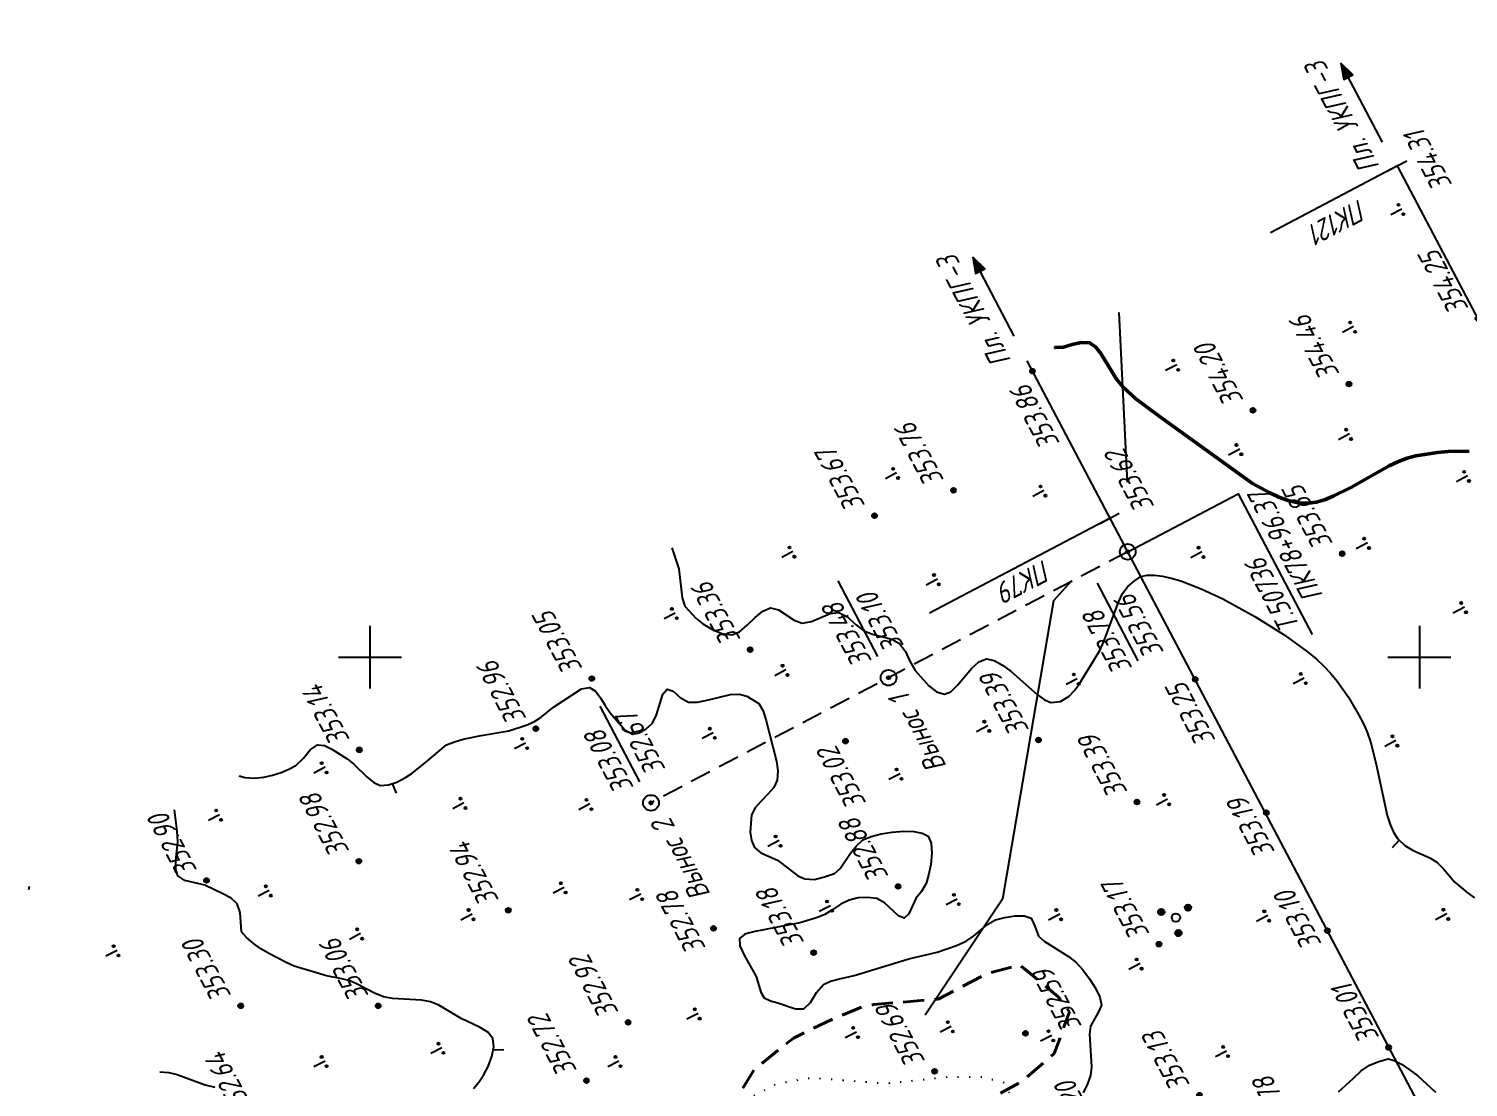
# Model space of a CAD drawing. Extents: x 1519167 to 1519613, y 2186570 to 2187012.
# Drawn here: x 1519167.5 to 1519304.7, y 2186859 to 2186959.9 of the extents above; entities that cross this region are included whole.
import ezdxf
from ezdxf.enums import TextEntityAlignment as Align

# ---------------------------------------------------------------- set-up
doc = ezdxf.new("R2010")
doc.units = 0
for name, pattern in [('IZ_HIDDEN', [3, 2, -1]), ('ИИDot', [1, 0, -1]), ('ИИHidden', [3, 2, -1])]:
    doc.linetypes.add(name, pattern=pattern)
for name, color, linetype, lineweight in [('ИИ_ГЕОПУНКТ_025', 7, 'Continuous', 25), ('ИИ_ГЕОСЕТКА_025', 3, 'Continuous', 25), ('ИИ_ГИДРОЛОГИЯ_025', 150, 'Continuous', 25), ('ИИ_КОНТУР_025', 7, 'ИИDot', 25), ('ИИ_ОТМЕТКА_025', 7, 'Continuous', 25), ('ИИ_ПИКЕТАЖ_025', 7, 'Continuous', 25), ('ИИ_РАЗМЕР_025', 7, 'Continuous', 25), ('ИИ_РЕЛЬЕФ_025', 34, 'Continuous', 25), ('ИИ_РЕЛЬЕФ_050', 34, 'Continuous', 50), ('ИИ_ТЕКСТ_025', 7, 'Continuous', 25), ('ИИ_ТРАССА_ТРУБ_025', 7, 'Continuous', 25), ('ИИ_УГОДЬЯ_025', 7, 'Continuous', 25)]:
    doc.layers.add(name, color=color, linetype=linetype, lineweight=lineweight)
doc.styles.add('VNIPISIMPLEXCUR', font='simplex.shx', dxfattribs={"width": 0.8, "oblique": 15})
doc.linetypes.add('ИИ063862', pattern='A,0,[3,3dservice.shx,S=1.5,R=0,X=0.75,Y=0],-4', length=4)
doc.dimstyles.new('ИИ-1000-м-dm$2', dxfattribs={"dimtxt": 2.5, "dimasz": 2.5, "dimexe": 1.25, "dimexo": 0, "dimgap": 1, "dimtad": 2, "dimtoh": 1, "dimzin": 1, "dimdsep": 46, "dimtxsty": 'VNIPISIMPLEXCUR', "dimcen": 2.5, "dimaunit": 1, "dimazin": 0, "dimtfac": 1, "dimtmove": 1, "dimatfit": 2, "dimfxl": 1, "dimarcsym": 0})

# ---------------------------------------------------------------- blocks, each defined once
blk = doc.blocks.new('ИИ05407')
at = {"linetype": 'Continuous', "lineweight": 25}
h = blk.add_hatch(color=0, dxfattribs=at)
edge = h.paths.add_edge_path()
edge.add_arc((-0.5, 0.1), 0.1, 0, 360)
h = blk.add_hatch(color=0, dxfattribs=at)
edge = h.paths.add_edge_path()
edge.add_arc((0.5, 0.1), 0.1, 0, 360)
at = {"color": 0, "linetype": 'Continuous', "lineweight": 25}
blk.add_lwpolyline([(0, 0), (0, 1.2)], dxfattribs=at)
for centre in [(-0.5, 0.1), (0.5, 0.1)]:
    blk.add_circle(centre, 0.1, dxfattribs=at)
blk = doc.blocks.new('ИИ053951')
at = {"linetype": 'Continuous', "lineweight": 25}
h = blk.add_hatch(color=0, dxfattribs=at)
edge = h.paths.add_edge_path()
edge.add_arc((-1.4, 0.53), 0.3, 0, 360)
h = blk.add_hatch(color=0, dxfattribs=at)
edge = h.paths.add_edge_path()
edge.add_arc((1.16, 0.95), 0.3, 0, 360)
h = blk.add_hatch(color=0, dxfattribs=at)
edge = h.paths.add_edge_path()
edge.add_arc((0.24, -1.48), 0.3, 0, 360)
at = {"color": 0, "linetype": 'Continuous', "lineweight": 25}
for centre, radius in [((-1.4, 0.53), 0.3), ((0, 0), 0.4), ((1.16, 0.95), 0.3), ((0.24, -1.48), 0.3)]:
    blk.add_circle(centre, radius, dxfattribs=at)
blk = doc.blocks.new('ИИ053296')
at = {"color": 0, "linetype": 'Continuous', "lineweight": 25}
blk.add_lwpolyline([(0, 0), (1, 0)], dxfattribs=at)
blk = doc.blocks.new('ИИ15008')
at = {"linetype": 'Continuous', "lineweight": 25}
blk.add_hatch(color=0, dxfattribs=at).paths.add_polyline_path([(0, 0), (1.5, -0.5), (1.5, 0.5)])
at = {"color": 0, "linetype": 'Continuous', "lineweight": 25}
blk.add_lwpolyline([(0, 0), (1.5, -0.5), (1.5, 0.5)], close=True, dxfattribs=at)
blk.add_lwpolyline([(8.5, 0), (0, 0)], dxfattribs=at)
blk = doc.blocks.new('ИИ05012')
at = {"color": 0, "linetype": 'Continuous', "lineweight": 25, "flags": 128}
for points in [[(0, 3), (0, -3)], [(-3, 0), (3, 0)]]:
    blk.add_lwpolyline(points, dxfattribs=at)
blk = doc.blocks.new('PICKET')
at = {"color": 0, "linetype": 'Continuous', "lineweight": 25}
for p, q in [((-0.23, 0), (0.23, 0)), ((0, 0.23), (0, -0.23))]:
    blk.add_line(p, q, dxfattribs=at)
blk.add_circle((0, 0), 0.23, dxfattribs=at)
at = {"color": 0, "linetype": 'Continuous', "style": 'VNIPISIMPLEXCUR', "oblique": 15, "width": 0.8}
blk.add_attdef('OTMETKA', (1.25, 0.3), '', height=2, dxfattribs=at)
at = {"color": 8, "linetype": 'Continuous', "style": 'VNIPISIMPLEXCUR', "oblique": 15, "width": 0.8, "flags": 1}
blk.add_attdef('NOMER', (1.25, -2.7), '', height=2, dxfattribs=at)
blk = doc.blocks.new('ИИ050052Р')
at = {"linetype": 'Continuous', "lineweight": 25}
h = blk.add_hatch(color=0, dxfattribs=at)
edge = h.paths.add_edge_path()
edge.add_arc((0, 0), 0.15, 0, 360)
at = {"color": 0, "linetype": 'Continuous', "lineweight": 25}
for radius in [0.75, 0.15]:
    blk.add_circle((0, 0), radius, dxfattribs=at)
at = {"color": 0, "linetype": 'Continuous', "style": 'VNIPISIMPLEXCUR', "oblique": 15, "width": 0.8}
for tag, p in [('CENTRE', (1.45, 0.7)), ('HEIGHT', (1.45, -2.7))]:
    blk.add_attdef(tag, p, '', height=2, dxfattribs=at)
for tag, p in [('NUMBER', (-2, -1)), ('STATIONING', (-2, -4.4)), ('ALPHA', (-2, -7.8))]:
    blk.add_attdef(tag, text='', height=2, dxfattribs=at).set_placement(p, align=Align.RIGHT)
at = {"color": 253, "linetype": 'Continuous', "style": 'VNIPISIMPLEXCUR', "oblique": 15, "width": 0.8, "flags": 1}
blk.add_attdef('NOTE', text='', height=1.6, dxfattribs=at).set_placement((-2, -10.8), align=Align.RIGHT)
blk = doc.blocks.new('ИИ15001')
at = {"color": 0, "linetype": 'Continuous', "lineweight": 25}
blk.add_lwpolyline([(0, 1), (0, -1)], dxfattribs=at)
at = {"color": 0, "linetype": 'Continuous', "lineweight": 25, "style": 'VNIPISIMPLEXCUR', "oblique": 15, "width": 0.8}
blk.add_attdef('STATIONING', text='', height=2, dxfattribs=at).set_placement((0, 2), align=Align.CENTER)
at = {"color": 7, "linetype": 'Continuous', "lineweight": 25, "style": 'VNIPISIMPLEXCUR', "oblique": 15, "width": 0.8}
blk.add_attdef('HEIGHT', text='', height=2, dxfattribs=at).set_placement((0, -2), align=Align.TOP_CENTER)
blk = doc.blocks.new('*D43')
at = {"layer": 'Defpoints', "color": 0, "transparency": 16777216}
for p in [(1519297.92, 2186946.83), (1519482.41, 2186840.19), (1519396.45, 2186775.82), (1519273.87, 2186671.02), (1519469.34, 2186621.43)]:
    blk.add_point(p, dxfattribs=at)
at = {"layer": 'ИИ_РАЗМЕР_025', "color": 0, "lineweight": -2, "transparency": 16777216}
for p, q in [((1519395.36, 2186782.26), (1519391.79, 2186789.04)), ((1519394.4, 2186776.48), (1519395.36, 2186782.26))]:
    blk.add_line(p, q, dxfattribs=at)
blk.add_arc((1519392.51, 2186767.27), 9.41, 51.249, 105.5802, dxfattribs=at)
at = {"layer": 'ИИ_РАЗМЕР_025', "color": 0, "transparency": 16777216}
for points in [[(1519390.11, 2186776.02), (1519389.86, 2186776.64), (1519388.13, 2186775.59)], [(1519398.64, 2186774.84), (1519398.17, 2186774.37), (1519399.82, 2186773.19)]]:
    blk.add_solid(points, dxfattribs=at)
at = {"layer": 'ИИ_РАЗМЕР_025', "color": 0, "transparency": 16777216, "insert": (1519391.96, 2186785.08), "char_height": 2, "attachment_point": 5, "rotation": 117.7798, "style": 'VNIPISIMPLEXCUR'}
blk.add_mtext("78°44'", dxfattribs=at)

msp = doc.modelspace()

# ---------------------------------------------------------------- linework, layer by layer
at = {"layer": 'ИИ_РЕЛЬЕФ_025', "elevation": 353.5}
msp.add_lwpolyline([(1519167.496, 2186877.871), (1519167.559, 2186878.161)], dxfattribs=at)

# ---------------------------------------------------------------- block references
at = {"layer": 'ИИ_ГЕОСЕТКА_025'}
msp.add_blockref('ИИ05012', (1519300, 2186900), dxfattribs=at)
at = {"layer": 'ИИ_РЕЛЬЕФ_025'}
for p, rotation in [((1519202.108, 2186887.943, 353), 293.8869655159118), ((1519298.06, 2186882.57, 353.5), 228.6357002159118), ((1519211.754, 2186862.579, 353), 1.004354895911862)]:
    msp.add_blockref('ИИ053296', p, dxfattribs=dict(at, rotation=rotation))
at = {"layer": 'ИИ_УГОДЬЯ_025', "rotation": 117.7797222222222}
for p in [(1519293.342, 2186921.282), (1519282.886, 2186919.825), (1519304.583, 2186917.275), (1519264.22, 2186915.877), (1519295.053, 2186910.893), (1519240.302, 2186910.063), (1519279.284, 2186910.037), (1519254.072, 2186907.433), (1519304.294, 2186904.767), (1519239.645, 2186898.786), (1519289.027, 2186898.005), (1519232.719, 2186892.791), (1519214.84, 2186891.811), (1519297.757, 2186892.056), (1519208.955, 2186886.115), (1519276.01, 2186886.464), (1519238.988, 2186882.513), (1519190.412, 2186877.764), (1519218.508, 2186878.053), (1519255.97, 2186876.944), (1519265.728, 2186875.502), (1519302.608, 2186875.532), (1519175.901, 2186872.054), (1519273.386, 2186870.797), (1519231.274, 2186866.041), (1519255.394, 2186864.811), (1519206.861, 2186862.771), (1519281.624, 2186862.456), (1519195.728, 2186861.502), (1519223.728, 2186861.502)]:
    msp.add_blockref('ИИ05407', p, dxfattribs=at)

# ---------------------------------------------------------------- wipeouts: each hides what was drawn before it
at = {"lineweight": 0}
for points, layer in [([(1519289.263, 2186902.121), (1519285.013, 2186910.19), (1519282.995, 2186909.128), (1519287.246, 2186901.059)], 'ИИ_ГЕОПУНКТ_025'), ([(1519248.038, 2186899.662), (1519244.083, 2186907.168), (1519242.066, 2186906.106), (1519246.021, 2186898.599)], 'ИИ_ГЕОПУНКТ_025'), ([(1519272.839, 2186898.983), (1519268.885, 2186906.49), (1519266.867, 2186905.428), (1519270.822, 2186897.921)], 'ИИ_ГЕОПУНКТ_025'), ([(1519255.616, 2186888.724), (1519251.046, 2186897.4), (1519249.029, 2186896.337), (1519253.599, 2186887.661)], 'ИИ_ГЕОПУНКТ_025'), ([(1519225.335, 2186887.608), (1519221.38, 2186895.115), (1519219.363, 2186894.052), (1519223.317, 2186886.545)], 'ИИ_ГЕОПУНКТ_025'), ([(1519233.296, 2186876.187), (1519228.489, 2186885.312), (1519226.472, 2186884.249), (1519231.279, 2186875.124)], 'ИИ_ГЕОПУНКТ_025'), ([(1519304.634, 2186931.67), (1519300.679, 2186939.177), (1519298.662, 2186938.115), (1519302.617, 2186930.608)], 'ИИ_ОТМЕТКА_025'), ([(1519292.068, 2186926.656), (1519288.149, 2186934.096), (1519286.132, 2186933.033), (1519290.051, 2186925.594)], 'ИИ_ОТМЕТКА_025'), ([(1519283.433, 2186924.523), (1519279.491, 2186932.007), (1519277.473, 2186930.944), (1519281.416, 2186923.46)], 'ИИ_ОТМЕТКА_025'), ([(1519254.894, 2186916.898), (1519250.974, 2186924.337), (1519248.957, 2186923.275), (1519252.876, 2186915.835)], 'ИИ_ОТМЕТКА_025'), ([(1519247.374, 2186914.478), (1519243.348, 2186922.12), (1519241.331, 2186921.057), (1519245.356, 2186913.415)], 'ИИ_ОТМЕТКА_025'), ([(1519272.129, 2186910.225), (1519271.88, 2186910.697), (1519271.679, 2186910.591), (1519271.927, 2186910.119)], 'ИИ_ОТМЕТКА_025'), ([(1519235.524, 2186901.708), (1519231.604, 2186909.147), (1519229.587, 2186908.085), (1519233.506, 2186900.645)], 'ИИ_ОТМЕТКА_025'), ([(1519220.445, 2186898.955), (1519216.49, 2186906.463), (1519214.473, 2186905.4), (1519218.427, 2186897.893)], 'ИИ_ОТМЕТКА_025'), ([(1519262.743, 2186892.679), (1519258.824, 2186900.118), (1519256.807, 2186899.056), (1519260.726, 2186891.616)], 'ИИ_ОТМЕТКА_025'), ([(1519198.284, 2186892.168), (1519194.531, 2186899.292), (1519192.514, 2186898.229), (1519196.266, 2186891.105)], 'ИИ_ОТМЕТКА_025'), ([(1519280.771, 2186892.128), (1519276.816, 2186899.635), (1519274.799, 2186898.572), (1519278.754, 2186891.065)], 'ИИ_ОТМЕТКА_025'), ([(1519310.355, 2186891.504), (1519306.4, 2186899.011), (1519304.383, 2186897.948), (1519308.337, 2186890.441)], 'ИИ_ОТМЕТКА_025'), ([(1519272.384, 2186887.188), (1519268.464, 2186894.627), (1519266.447, 2186893.565), (1519270.366, 2186886.125)], 'ИИ_ОТМЕТКА_025'), ([(1519247.488, 2186886.118), (1519243.546, 2186893.602), (1519241.528, 2186892.539), (1519245.471, 2186885.055)], 'ИИ_ОТМЕТКА_025'), ([(1519197.994, 2186880.899), (1519194.04, 2186888.406), (1519192.023, 2186887.343), (1519195.977, 2186879.836)], 'ИИ_ОТМЕТКА_025'), ([(1519183.723, 2186879.718), (1519179.781, 2186887.202), (1519177.764, 2186886.14), (1519181.706, 2186878.655)], 'ИИ_ОТМЕТКА_025'), ([(1519212.483, 2186876.878), (1519208.589, 2186884.271), (1519206.571, 2186883.208), (1519210.466, 2186875.815)], 'ИИ_ОТМЕТКА_025'), ([(1519274.483, 2186873.648), (1519270.6, 2186881.02), (1519268.582, 2186879.958), (1519272.466, 2186872.585)], 'ИИ_ОТМЕТКА_025'), ([(1519241.475, 2186872.604), (1519237.662, 2186879.841), (1519235.645, 2186878.779), (1519239.457, 2186871.541)], 'ИИ_ОТМЕТКА_025'), ([(1519290.876, 2186872.701), (1519287.076, 2186879.916), (1519285.058, 2186878.853), (1519288.859, 2186871.638)], 'ИИ_ОТМЕТКА_025'), ([(1519186.983, 2186867.768), (1519183.041, 2186875.252), (1519181.024, 2186874.189), (1519184.966, 2186866.705)], 'ИИ_ОТМЕТКА_025'), ([(1519200.081, 2186867.766), (1519196.162, 2186875.205), (1519194.145, 2186874.143), (1519198.064, 2186866.703)], 'ИИ_ОТМЕТКА_025'), ([(1519223.894, 2186866.188), (1519219.951, 2186873.672), (1519217.934, 2186872.609), (1519221.876, 2186865.125)], 'ИИ_ОТМЕТКА_025'), ([(1519253.104, 2186861.518), (1519249.184, 2186868.957), (1519247.167, 2186867.895), (1519251.086, 2186860.455)], 'ИИ_ОТМЕТКА_025'), ([(1519296.436, 2186862.388), (1519292.73, 2186869.423), (1519290.713, 2186868.361), (1519294.419, 2186861.325)], 'ИИ_ОТМЕТКА_025'), ([(1519278.334, 2186859.258), (1519274.485, 2186866.563), (1519272.468, 2186865.5), (1519276.316, 2186858.195)], 'ИИ_ОТМЕТКА_025'), ([(1519188.71, 2186856.323), (1519184.815, 2186863.716), (1519182.798, 2186862.653), (1519186.693, 2186855.26)], 'ИИ_ОТМЕТКА_025'), ([(1519270.094, 2186854.288), (1519266.151, 2186861.772), (1519264.134, 2186860.709), (1519268.076, 2186853.225)], 'ИИ_ОТМЕТКА_025'), ([(1519288.985, 2186854.623), (1519285.03, 2186862.13), (1519283.013, 2186861.068), (1519286.968, 2186853.561)], 'ИИ_ОТМЕТКА_025'), ([(1519204.534, 2186852.458), (1519200.614, 2186859.897), (1519198.597, 2186858.835), (1519202.516, 2186851.395)], 'ИИ_ОТМЕТКА_025'), ([(1519303.57, 2186944.567), (1519299.864, 2186951.603), (1519297.847, 2186950.54), (1519301.553, 2186943.505)], 'ИИ_ПИКЕТАЖ_025'), ([(1519294.579, 2186944.013), (1519288.532, 2186940.828), (1519289.595, 2186938.811), (1519295.642, 2186941.996)], 'ИИ_ПИКЕТАЖ_025'), ([(1519275.295, 2186913.72), (1519271.353, 2186921.204), (1519269.335, 2186920.142), (1519273.278, 2186912.657)], 'ИИ_ПИКЕТАЖ_025'), ([(1519264.426, 2186909.604), (1519259.054, 2186906.773), (1519260.116, 2186904.756), (1519265.489, 2186907.587)], 'ИИ_ПИКЕТАЖ_025'), ([(1519296.297, 2186946.966), (1519289.49, 2186959.888), (1519287.472, 2186958.826), (1519294.28, 2186945.903)], 'ИИ_ТЕКСТ_025'), ([(1519261.205, 2186928.479), (1519254.397, 2186941.402), (1519252.38, 2186940.34), (1519259.188, 2186927.417)], 'ИИ_ТЕКСТ_025')]:
    msp.add_wipeout(points, dxfattribs=at).dxf.layer = layer

# ---------------------------------------------------------------- next in the draw order: linework, layer by layer
at = {"layer": 'ИИ_КОНТУР_025', "flags": 128}
msp.add_lwpolyline([(1519285.316, 2186758.426), (1519282.366, 2186758.837), (1519278.843, 2186757.698), (1519276.149, 2186755.421), (1519273.248, 2186753.04), (1519270.762, 2186752.005), (1519267.239, 2186751.383), (1519264.027, 2186751.487), (1519262.265, 2186752.833), (1519253.61, 2186757.591), (1519249.56, 2186761.914), (1519248.938, 2186762.796), (1519248.315, 2186764.403), (1519248.315, 2186765.491), (1519248.782, 2186766.425), (1519250.235, 2186768.135), (1519254.697, 2186770.831), (1519257.499, 2186771.868), (1519260.457, 2186772.698), (1519266.899, 2186774.642), (1519268.663, 2186775.783), (1519269.493, 2186777.131), (1519269.597, 2186778.479), (1519269.545, 2186780.708), (1519268.85, 2186783.119), (1519267.242, 2186786.23), (1519264.951, 2186787.476), (1519264.233, 2186787.439), (1519263.478, 2186787.007), (1519262.435, 2186785.678), (1519260.308, 2186781.606), (1519257.755, 2186778.768), (1519255.85, 2186777.439), (1519253.153, 2186776.576), (1519250.457, 2186776.576), (1519247.365, 2186777.151), (1519245.352, 2186777.977), (1519243.949, 2186779.486), (1519243.554, 2186780.6), (1519243.482, 2186782.037), (1519245.869, 2186789.525), (1519247.386, 2186792.051), (1519250.636, 2186795.154), (1519254.465, 2186796.886), (1519257.138, 2186798.258), (1519260.532, 2186800.279), (1519263.35, 2186803.021), (1519265.155, 2186806.558), (1519269.327, 2186820.382), (1519270.053, 2186823.829), (1519270.325, 2186827.185), (1519269.236, 2186829.816), (1519266.694, 2186830.904), (1519261.065, 2186830.904), (1519255.891, 2186829.453), (1519250.444, 2186828.455), (1519246.722, 2186829.543), (1519245.178, 2186830.995), (1519244.361, 2186834.26), (1519244.271, 2186837.979), (1519244.634, 2186840.882), (1519245.905, 2186843.785), (1519253.892, 2186850.456), (1519258.068, 2186852.996), (1519260.065, 2186855.354), (1519261.336, 2186857.712), (1519260.428, 2186859.436), (1519258.25, 2186859.98), (1519255.163, 2186859.98), (1519249.171, 2186859.345), (1519242.09, 2186859.889), (1519238.822, 2186859.345), (1519236.008, 2186857.894), (1519234.283, 2186853.449), (1519234.283, 2186851.453), (1519234.192, 2186847.734), (1519235.723, 2186819.73), (1519241.168, 2186799.189), (1519241.168, 2186795.379), (1519240.532, 2186792.477), (1519239.171, 2186790.662), (1519236.719, 2186789.302), (1519233.088, 2186788.485), (1519230.092, 2186788.304), (1519224.396, 2186786.213)], dxfattribs=at)
at = {"layer": 'ИИ_РЕЛЬЕФ_025', "elevation": 353}
for points in [[(1519209.882, 2186858.883), (1519210.38, 2186859.498), (1519210.837, 2186860.147), (1519211.256, 2186860.992), (1519211.621, 2186861.942), (1519211.816, 2186862.874), (1519211.726, 2186863.666), (1519211.244, 2186864.254), (1519210.457, 2186864.72), (1519208.701, 2186865.576), (1519206.562, 2186866.827), (1519205.769, 2186867.144), (1519204.931, 2186867.314), (1519202.141, 2186867.479), (1519201.286, 2186867.637), (1519200.429, 2186867.967), (1519198.854, 2186868.815), (1519198.109, 2186869.144), (1519197.34, 2186869.352), (1519195.868, 2186869.621), (1519192.787, 2186870.562), (1519192.023, 2186870.897), (1519190.438, 2186871.728), (1519189.62, 2186872.215), (1519188.863, 2186872.736), (1519188.225, 2186873.28), (1519187.763, 2186873.835), (1519187.623, 2186875.67), (1519187.349, 2186876.479), (1519186.774, 2186877.02), (1519185.98, 2186877.454), (1519184.261, 2186878.257), (1519182.367, 2186878.709), (1519181.695, 2186879.155), (1519181.493, 2186879.798), (1519181.52, 2186880.624), (1519181.712, 2186882.386), (1519181.642, 2186883.404), (1519181.377, 2186885.44)], [(1519292.28, 2186858.585), (1519293.679, 2186859.834), (1519294.445, 2186860.576), (1519295.262, 2186861.115), (1519296.125, 2186861.472), (1519297.01, 2186861.727), (1519297.605, 2186861.555), (1519298.287, 2186861.208), (1519299.038, 2186860.711), (1519299.843, 2186860.085), (1519301.545, 2186858.542)], [(1519179.986, 2186860.482), (1519180.837, 2186860.414), (1519181.639, 2186860.218), (1519184.306, 2186859.252), (1519185.228, 2186859.002)]]:
    msp.add_lwpolyline(points, dxfattribs=at)
at = {"layer": 'ИИ_ТРАССА_ТРУБ_025', "color": 4}
msp.add_lwpolyline([(1519469.341, 2186621.426), (1519297.92, 2186946.834)], dxfattribs=at)
at = {"layer": 'ИИ_УГОДЬЯ_025', "linetype": 'ИИ063862', "flags": 128}
msp.add_lwpolyline([(1519271.374, 2186932.849), (1519272.17, 2186916.667)], dxfattribs=at)

# ---------------------------------------------------------------- next in the draw order: block references
at = {"layer": 'ИИ_ГЕОСЕТКА_025'}
msp.add_blockref('ИИ05012', (1519200, 2186900), dxfattribs=at)
at = {"layer": 'ИИ_ОТМЕТКА_025', "rotation": 117.7797222222222}
for p, values in [((1519305.591, 2186932.272, 354.25), {'OTMETKA': '354.25'}), ((1519293.295, 2186926.025, 354.46), {'OTMETKA': '354.46'}), ((1519284.14, 2186923.525, 354.2), {'OTMETKA': '354.20'}), ((1519255.6, 2186915.9, 353.76), {'OTMETKA': '353.76'}), ((1519248.08, 2186913.48, 353.67), {'OTMETKA': '353.67'}), ((1519236.23, 2186900.71, 353.36), {'OTMETKA': '353.36'}), ((1519198.99, 2186891.17, 353.14), {'OTMETKA': '353.14'}), ((1519263.711, 2186892.102, 353.39), {'OTMETKA': '353.39'}), ((1519273.09, 2186886.19, 353.39), {'OTMETKA': '353.39'}), ((1519198.947, 2186880.549, 352.98), {'OTMETKA': '352.98'}), ((1519184.43, 2186878.72, 352.9), {'OTMETKA': '352.90'}), ((1519213.19, 2186875.88, 352.94), {'OTMETKA': '352.94'}), ((1519242.28, 2186871.84, 353.18), {'OTMETKA': '353.18'}), ((1519275.19, 2186872.65, 353.17), {'OTMETKA': '353.17'}), ((1519187.69, 2186866.77, 353.3), {'OTMETKA': '353.30'}), ((1519200.788, 2186866.768, 353.06), {'OTMETKA': '353.06'}), ((1519253.81, 2186860.52, 352.69), {'OTMETKA': '352.69'}), ((1519297.075, 2186862.793, 353.01), {'OTMETKA': '353.01'}), ((1519279.04, 2186858.26, 353.13), {'OTMETKA': '353.13'}), ((1519189.88, 2186855.852, 352.64), {'OTMETKA': '352.64'}), ((1519289.691, 2186853.626, 352.78), {'OTMETKA': '352.78'}), ((1519270.8, 2186853.29, 353.2), {'OTMETKA': '353.20'})]:
    msp.add_blockref('PICKET', p, dxfattribs=at).add_auto_attribs(values)
at = {"layer": 'ИИ_ОТМЕТКА_025'}
ref = msp.add_blockref('PICKET', (1519272.203, 2186910.119), dxfattribs=dict(at, xscale=0.09999999999999999, yscale=0.09999999999999999, zscale=0.09999999999999999, rotation=117.7797222222222))
ref.add_attrib('OTMETKA', '0.00', (1519272.119, 2186910.215, 353.56), dxfattribs={"layer": '0', "color": 0, "linetype": 'Continuous', "height": 0.2, "rotation": 117.77972, "style": 'VNIPISIMPLEXCUR', "oblique": 15, "width": 0.8})
ref = msp.add_blockref('PICKET', (1519278.646, 2186897.883, 353.25), dxfattribs=dict(at, rotation=117.7797222222222))
ref.add_attrib('OTMETKA', '353.25', (1519280.629, 2186892.096, 353.25), dxfattribs={"layer": '0', "color": 0, "linetype": 'Continuous', "height": 2, "rotation": 117.77972, "style": 'VNIPISIMPLEXCUR', "oblique": 15, "width": 0.8})
ref = msp.add_blockref('PICKET', (1519291.233, 2186873.929, 353.1), dxfattribs=dict(at, rotation=117.7797222222222))
ref.add_attrib('OTMETKA', '353.10', (1519290.735, 2186872.669, 353.1), dxfattribs={"layer": '0', "color": 0, "linetype": 'Continuous', "height": 2, "rotation": 117.77972, "style": 'VNIPISIMPLEXCUR', "oblique": 15, "width": 0.8})
at = {"layer": 'ИИ_УГОДЬЯ_025', "rotation": 117.7797222222222}
for p in [(1519298.331, 2186942.709), (1519293.728, 2186931.502), (1519276.877, 2186927.872), (1519250.181, 2186917.561), (1519229.1, 2186904.2), (1519267.389, 2186897.943), (1519258.871, 2186893.456), (1519195.728, 2186889.502), (1519250.513, 2186888.891), (1519220.959, 2186886.007), (1519185.673, 2186884.984), (1519209.728, 2186875.502), (1519285.546, 2186875.373), (1519199.109, 2186873.662), (1519246.362, 2186864.274)]:
    msp.add_blockref('ИИ05407', p, dxfattribs=at)
at = {"layer": 'ИИ_УГОДЬЯ_025'}
msp.add_blockref('ИИ053951', (1519276.801, 2186875.18), dxfattribs=at)

# ---------------------------------------------------------------- next in the draw order: wipeouts: each hides what was drawn before it
at = {"lineweight": 0}
for points, layer in [([(1519292.342, 2186903.387), (1519285.286, 2186916.781), (1519283.269, 2186915.719), (1519290.325, 2186902.324)], 'ИИ_ГЕОПУНКТ_025'), ([(1519251.087, 2186901.095), (1519247.286, 2186908.31), (1519245.269, 2186907.247), (1519249.07, 2186900.032)], 'ИИ_ГЕОПУНКТ_025'), ([(1519275.847, 2186900.499), (1519271.928, 2186907.938), (1519269.911, 2186906.876), (1519273.83, 2186899.436)], 'ИИ_ГЕОПУНКТ_025'), ([(1519228.363, 2186889.363), (1519224.337, 2186897.005), (1519222.32, 2186895.943), (1519226.346, 2186888.301)], 'ИИ_ГЕОПУНКТ_025'), ([(1519215.107, 2186894.184), (1519211.188, 2186901.623), (1519209.171, 2186900.56), (1519213.09, 2186893.121)], 'ИИ_ОТМЕТКА_025'), ([(1519286.422, 2186881.477), (1519282.645, 2186888.647), (1519280.628, 2186887.584), (1519284.405, 2186880.414)], 'ИИ_ОТМЕТКА_025'), ([(1519249.281, 2186877.912), (1519245.326, 2186885.419), (1519243.309, 2186884.356), (1519247.263, 2186876.849)], 'ИИ_ОТМЕТКА_025'), ([(1519232.203, 2186872.304), (1519228.249, 2186879.811), (1519226.232, 2186878.749), (1519230.186, 2186871.242)], 'ИИ_ОТМЕТКА_025'), ([(1519268.032, 2186864.853), (1519264.113, 2186872.293), (1519262.096, 2186871.23), (1519266.015, 2186863.791)], 'ИИ_ОТМЕТКА_025'), ([(1519219.924, 2186860.638), (1519215.981, 2186868.122), (1519213.964, 2186867.06), (1519217.906, 2186859.575)], 'ИИ_ОТМЕТКА_025'), ([(1519296.297, 2186946.966), (1519289.49, 2186959.888), (1519287.472, 2186958.826), (1519294.28, 2186945.903)], 'ИИ_ТЕКСТ_025'), ([(1519261.205, 2186928.479), (1519254.397, 2186941.402), (1519252.38, 2186940.34), (1519259.188, 2186927.417)], 'ИИ_ТЕКСТ_025')]:
    msp.add_wipeout(points, dxfattribs=at).dxf.layer = layer

# ---------------------------------------------------------------- next in the draw order: linework, layer by layer
at = {"layer": 'ИИ_ГЕОПУНКТ_025'}
for points in [[(1519248.411, 2186900.055), (1519244.604, 2186907.281)], [(1519273.212, 2186899.654), (1519269.315, 2186907.052)], [(1519225.731, 2186888.103), (1519221.929, 2186895.32)]]:
    msp.add_lwpolyline(points, dxfattribs=at)
at = {"layer": 'ИИ_ГИДРОЛОГИЯ_025', "linetype": 'IZ_HIDDEN', "lineweight": 40, "flags": 128}
msp.add_lwpolyline([(1519457.012, 2186867.71), (1519451.777, 2186871.093), (1519446.018, 2186877.655), (1519439.043, 2186880.697), (1519434.972, 2186879.321), (1519432.419, 2186877.976), (1519428.436, 2186876.069), (1519424.129, 2186871.498), (1519422.739, 2186869.038), (1519421.373, 2186865.44), (1519418.759, 2186859.841), (1519413.631, 2186854.645), (1519409.619, 2186851.943), (1519407.145, 2186850.448), (1519405.258, 2186846.383), (1519403.601, 2186838.602), (1519401.123, 2186830.196), (1519393.797, 2186824.801), (1519384.129, 2186822.395), (1519374.553, 2186820.436), (1519369.652, 2186818.814), (1519367.682, 2186822.19), (1519368.811, 2186826.239), (1519363.039, 2186826.269), (1519358.628, 2186826.631), (1519353.108, 2186829.097), (1519350.513, 2186833.295), (1519353.435, 2186838.673), (1519357.537, 2186842.177), (1519356.729, 2186844.438), (1519354.491, 2186846.138), (1519348.98, 2186848.224), (1519339.139, 2186848.23), (1519327.032, 2186839.165), (1519321.847, 2186836.626), (1519317.317, 2186835.391), (1519313.411, 2186836.979), (1519310.223, 2186840.482), (1519307.12, 2186847.099), (1519303.243, 2186854.46), (1519298.878, 2186856.191), (1519293.835, 2186854.11), (1519288.083, 2186846.09), (1519285.027, 2186840.832), (1519280.901, 2186838.467), (1519277.906, 2186836.505), (1519274.285, 2186835.365), (1519270.498, 2186834.906), (1519265.454, 2186836.47), (1519258.337, 2186838.253), (1519256.108, 2186838.944), (1519253.794, 2186843.658), (1519253.555, 2186848.618), (1519254.998, 2186853.277), (1519257.468, 2186856.952), (1519262.174, 2186859.6), (1519265.204, 2186862.213), (1519266.661, 2186866.202), (1519265.557, 2186867.655), (1519261.938, 2186870.665), (1519258.67, 2186869.791), (1519254.16, 2186867.415), (1519248, 2186866.882), (1519246.932, 2186866.658), (1519244.006, 2186865.456), (1519240.355, 2186863.702), (1519236.662, 2186860.74), (1519234.456, 2186857.205), (1519226.526, 2186851.671), (1519226.228, 2186846.767), (1519231.933, 2186834.007), (1519229.609, 2186829.731)], dxfattribs=at)
at = {"layer": 'ИИ_ПИКЕТАЖ_025', "color": 4}
for points in [[(1519297.92, 2186946.834), (1519285.811, 2186940.455)], [(1519270.52, 2186913.248), (1519253.307, 2186904.181)]]:
    msp.add_lwpolyline(points, dxfattribs=at)
at = {"layer": 'ИИ_РЕЛЬЕФ_025', "elevation": 353}
msp.add_lwpolyline([(1519187.556, 2186888.695), (1519188.118, 2186888.546), (1519188.981, 2186888.463), (1519189.882, 2186888.554), (1519190.733, 2186888.737), (1519191.53, 2186888.996), (1519192.264, 2186889.311), (1519192.93, 2186889.665), (1519193.679, 2186890.375), (1519194.304, 2186891.182), (1519194.998, 2186891.638), (1519195.659, 2186891.569), (1519196.374, 2186891.243), (1519197.829, 2186890.309), (1519198.466, 2186889.808), (1519199.732, 2186888.553), (1519200.359, 2186888.041), (1519200.979, 2186887.766), (1519201.771, 2186887.825), (1519202.555, 2186888.099), (1519203.377, 2186888.537), (1519203.988, 2186888.921), (1519205.292, 2186889.946), (1519207.305, 2186891.634), (1519208.063, 2186891.941), (1519208.874, 2186892.179), (1519210.599, 2186892.523), (1519213.224, 2186892.993), (1519214.893, 2186893.526), (1519215.67, 2186893.861), (1519216.311, 2186894.281), (1519217.493, 2186895.241), (1519220.156, 2186896.965), (1519220.923, 2186897.092), (1519221.489, 2186896.763), (1519221.976, 2186896.136), (1519222.431, 2186895.391), (1519222.901, 2186894.705), (1519224.302, 2186893.085), (1519225.014, 2186892.664), (1519225.667, 2186892.772), (1519226.327, 2186893.167), (1519226.911, 2186893.709), (1519227.317, 2186894.491), (1519227.919, 2186896.46), (1519228.329, 2186896.954), (1519228.904, 2186896.748), (1519229.566, 2186896.15), (1519230.355, 2186895.716), (1519231.218, 2186895.72), (1519232.251, 2186895.931), (1519234.364, 2186896.443), (1519235.214, 2186896.48), (1519235.916, 2186896.277), (1519237.06, 2186895.585), (1519237.471, 2186894.87), (1519237.768, 2186893.935), (1519238.729, 2186890.079), (1519238.882, 2186889.162), (1519238.819, 2186888.285), (1519238.477, 2186887.588), (1519237.913, 2186886.927), (1519237.273, 2186886.281), (1519236.705, 2186885.632), (1519236.355, 2186884.959), (1519236.226, 2186883.312), (1519236.373, 2186882.518), (1519236.66, 2186881.869), (1519237.256, 2186881.351), (1519238.853, 2186880.643), (1519240.761, 2186879.146), (1519241.432, 2186878.868), (1519242.363, 2186878.822), (1519243.318, 2186879.068), (1519244.259, 2186879.369), (1519244.817, 2186879.873), (1519245.807, 2186881.315), (1519246.366, 2186882.003), (1519246.977, 2186882.597), (1519247.756, 2186882.902), (1519248.718, 2186883.152), (1519249.775, 2186883.329), (1519250.837, 2186883.412), (1519251.818, 2186883.385), (1519252.627, 2186883.228), (1519253.178, 2186882.923), (1519253.491, 2186882.263), (1519253.549, 2186881.312), (1519253.434, 2186880.244), (1519253.225, 2186879.228), (1519253.004, 2186878.436), (1519252.557, 2186877.652), (1519252.027, 2186877.006), (1519251.36, 2186875.533), (1519250.922, 2186875.138), (1519250.375, 2186875.333), (1519249.021, 2186876.571), (1519248.315, 2186876.993), (1519247.437, 2186877.109), (1519246.533, 2186877.056), (1519245.665, 2186876.855), (1519244.867, 2186876.469), (1519244.108, 2186875.945), (1519243.334, 2186875.48), (1519242.549, 2186875.171), (1519240.95, 2186874.663), (1519236.554, 2186873.831), (1519235.71, 2186873.604), (1519235.217, 2186873.199), (1519235.24, 2186872.476), (1519235.677, 2186871.543), (1519236.8, 2186869.549), (1519237.238, 2186868.077), (1519237.563, 2186867.522), (1519238.177, 2186867.237), (1519238.859, 2186867.067), (1519240.564, 2186866.492), (1519241.337, 2186866.494), (1519241.986, 2186867.091), (1519242.541, 2186868.027), (1519243.209, 2186868.801), (1519243.872, 2186869.12), (1519244.616, 2186869.323), (1519246.155, 2186869.657), (1519251.347, 2186871.236), (1519254.045, 2186871.877), (1519255.898, 2186872.511), (1519256.807, 2186872.918), (1519257.507, 2186873.406), (1519258.871, 2186874.559), (1519259.612, 2186874.96), (1519260.486, 2186875.2), (1519261.453, 2186875.341), (1519262.35, 2186875.335), (1519263.015, 2186875.133), (1519263.37, 2186874.361), (1519263.698, 2186873.399), (1519264.237, 2186872.917), (1519266.563, 2186871.478), (1519267.276, 2186870.928), (1519267.922, 2186870.184), (1519268.567, 2186869.329), (1519269.132, 2186868.437), (1519269.537, 2186867.58), (1519269.704, 2186866.828), (1519269.4, 2186866.147), (1519268.65, 2186864.83), (1519268.573, 2186864.062), (1519268.751, 2186860.952), (1519268.653, 2186860.136), (1519268.374, 2186859.338), (1519267.949, 2186858.471)], dxfattribs=at)
at = {"layer": 'ИИ_ТРАССА_ТРУБ_025', "color": 4, "linetype": 'ИИHidden', "flags": 128}
msp.add_lwpolyline([(1519272.21, 2186910.04), (1519249.42, 2186898.04), (1519226.78, 2186886.11)], dxfattribs=at)
at = {"layer": 'ИИ_УГОДЬЯ_025', "linetype": 'ИИ063862', "flags": 128}
msp.add_lwpolyline([(1519266.849, 2186907.27), (1519265.136, 2186905.355), (1519260.275, 2186876.927), (1519252.907, 2186865.885)], dxfattribs=at)

# ---------------------------------------------------------------- next in the draw order: block references
at = {"layer": 'ИИ_ГЕОПУНКТ_025'}
ref = msp.add_blockref('ИИ050052Р', (1519249.42, 2186898.04, 353.1), dxfattribs=dict(at, rotation=117.7797222222222))
ref.add_attrib('NUMBER', 'Вынос 1', dxfattribs={"layer": '0', "color": 0, "linetype": 'Continuous', "height": 2, "rotation": 117.77972, "style": 'VNIPISIMPLEXCUR', "oblique": 15, "width": 0.8}).set_placement((1519251.237, 2186896.737, 176.55), align=Align.RIGHT)
ref.add_attrib('CENTRE', '353.48', (1519247.896, 2186899.63, 176.55), dxfattribs={"layer": '0', "color": 0, "linetype": 'Continuous', "height": 2, "rotation": 117.77972, "style": 'VNIPISIMPLEXCUR', "oblique": 15, "width": 0.8})
ref.add_attrib('HEIGHT', '353.10', (1519250.945, 2186901.063, 176.55), dxfattribs={"layer": '0', "color": 0, "linetype": 'Continuous', "height": 2, "rotation": 117.77972, "style": 'VNIPISIMPLEXCUR', "oblique": 15, "width": 0.8})
ref = msp.add_blockref('ИИ050052Р', (1519226.78, 2186886.11, 352.67), dxfattribs=dict(at, rotation=117.7797222222222))
ref.add_attrib('NUMBER', 'Вынос 2', dxfattribs={"layer": '0', "color": 0, "linetype": 'Continuous', "height": 2, "rotation": 117.77972, "style": 'VNIPISIMPLEXCUR', "oblique": 15, "width": 0.8}).set_placement((1519228.597, 2186884.807, 176.335), align=Align.RIGHT)
ref.add_attrib('CENTRE', '353.08', (1519225.193, 2186887.576, 176.335), dxfattribs={"layer": '0', "color": 0, "linetype": 'Continuous', "height": 2, "rotation": 117.77972, "style": 'VNIPISIMPLEXCUR', "oblique": 15, "width": 0.8})
ref.add_attrib('HEIGHT', '352.67', (1519228.222, 2186889.332, 176.335), dxfattribs={"layer": '0', "color": 0, "linetype": 'Continuous', "height": 2, "rotation": 117.77972, "style": 'VNIPISIMPLEXCUR', "oblique": 15, "width": 0.8})
at = {"layer": 'ИИ_ОТМЕТКА_025', "rotation": 117.7797222222222}
for p, values in [((1519221.151, 2186897.958, 353.05), {'OTMETKA': '353.05'}), ((1519215.814, 2186893.186, 352.96), {'OTMETKA': '352.96'}), ((1519250.327, 2186878.148, 352.88), {'OTMETKA': '352.88'}), ((1519224.6, 2186865.19, 352.92), {'OTMETKA': '352.92'}), ((1519220.63, 2186859.64, 352.72), {'OTMETKA': '352.72'})]:
    msp.add_blockref('PICKET', p, dxfattribs=at).add_auto_attribs(values)
at = {"layer": 'ИИ_ОТМЕТКА_025'}
ref = msp.add_blockref('PICKET', (1519245.32, 2186891.99, 353.02), dxfattribs=dict(at, rotation=117.7797222222222))
ref.add_attrib('OTMETKA', '353.02', (1519247.347, 2186886.086, 353.02), dxfattribs={"layer": '0', "color": 0, "linetype": 'Continuous', "height": 2, "rotation": 117.77972, "style": 'VNIPISIMPLEXCUR', "oblique": 15, "width": 0.8})
ref = msp.add_blockref('PICKET', (1519285.416, 2186885.173, 353.19), dxfattribs=dict(at, rotation=117.7797222222222))
ref.add_attrib('OTMETKA', '353.19', (1519286.28, 2186881.445, 353.19), dxfattribs={"layer": '0', "color": 0, "linetype": 'Continuous', "height": 2, "rotation": 117.77972, "style": 'VNIPISIMPLEXCUR', "oblique": 15, "width": 0.8})
ref = msp.add_blockref('PICKET', (1519232.74, 2186874.149, 352.78), dxfattribs=dict(at, rotation=117.7797222222222))
ref.add_attrib('OTMETKA', '352.78', (1519232.062, 2186872.273, 352.78), dxfattribs={"layer": '0', "color": 0, "linetype": 'Continuous', "height": 2, "rotation": 117.77972, "style": 'VNIPISIMPLEXCUR', "oblique": 15, "width": 0.8})
ref = msp.add_blockref('PICKET', (1519262.46, 2186864.14, 352.59), dxfattribs=dict(at, rotation=117.7797222222222))
ref.add_attrib('OTMETKA', '352.59', (1519267.89, 2186864.822, 352.59), dxfattribs={"layer": '0', "color": 0, "linetype": 'Continuous', "height": 2, "rotation": 117.77972, "style": 'VNIPISIMPLEXCUR', "oblique": 15, "width": 0.8})
at = {"layer": 'ИИ_ПИКЕТАЖ_025', "color": 4}
ref = msp.add_blockref('ИИ15001', (1519297.92, 2186946.834, 354.31), dxfattribs=dict(at, rotation=117.7798))
ref.add_attrib('STATIONING', 'ПК121', dxfattribs={"layer": '0', "color": 0, "linetype": 'Continuous', "lineweight": 25, "height": 2, "rotation": 207.7798, "style": 'VNIPISIMPLEXCUR', "oblique": 15, "width": 0.8}).set_placement((1519291.858, 2186942.422, 177.155), align=Align.CENTER)
ref.add_attrib('HEIGHT', '354.31', dxfattribs={"layer": '0', "color": 7, "linetype": 'Continuous', "lineweight": 25, "height": 2, "rotation": 117.7798, "style": 'VNIPISIMPLEXCUR', "oblique": 15, "width": 0.8}).set_placement((1519299.973, 2186946.805, 177.155), align=Align.TOP_CENTER)
at = {"layer": 'ИИ_ТЕКСТ_025', "rotation": 297.7797222222222}
for p in [(1519292.529, 2186956.602), (1519257.437, 2186938.116)]:
    msp.add_blockref('ИИ15008', p, dxfattribs=at)
at = {"layer": 'ИИ_УГОДЬЯ_025', "rotation": 117.7797222222222}
for p in [(1519225.799, 2186877.425), (1519243.882, 2186876.312), (1519264.974, 2186863.95)]:
    msp.add_blockref('ИИ05407', p, dxfattribs=at)

# ---------------------------------------------------------------- next in the draw order: texts
at = {"layer": 'ИИ_ТЕКСТ_025', "style": 'VNIPISIMPLEXCUR', "oblique": 15, "width": 0.8}
msp.add_text('Пл. УКПГ-3', height=2, rotation=117.77972, dxfattribs=at).set_placement((1519296.25, 2186946.754))

# ---------------------------------------------------------------- next in the draw order: wipeouts: each hides what was drawn before it
at = {"lineweight": 0}
for points in [[(1519265.934, 2186920.415), (1519262.015, 2186927.854), (1519259.998, 2186926.791), (1519263.917, 2186919.352)], [(1519291.941, 2186910.858), (1519287.986, 2186918.366), (1519285.969, 2186917.303), (1519289.924, 2186909.796)]]:
    msp.add_wipeout(points, dxfattribs=at).dxf.layer = 'ИИ_ОТМЕТКА_025'

# ---------------------------------------------------------------- next in the draw order: linework, layer by layer
at = {"layer": 'ИИ_ГЕОПУНКТ_025'}
msp.add_lwpolyline([(1519272.21, 2186910.04), (1519282.727, 2186915.58), (1519289.795, 2186902.163)], dxfattribs=at)
at = {"layer": 'ИИ_РЕЛЬЕФ_025', "elevation": 353.5}
msp.add_lwpolyline([(1519228.772, 2186910.407), (1519229.44, 2186908.422), (1519229.746, 2186905.642), (1519230.006, 2186904.87), (1519231.089, 2186903.688), (1519231.724, 2186903.185), (1519232.573, 2186902.659), (1519233.525, 2186902.245), (1519234.496, 2186902.112), (1519235.215, 2186902.425), (1519235.955, 2186903.052), (1519236.702, 2186903.779), (1519237.446, 2186904.395), (1519238.174, 2186904.688), (1519238.933, 2186904.511), (1519240.424, 2186903.521), (1519241.199, 2186903.247), (1519242.064, 2186903.389), (1519243.859, 2186904.15), (1519244.674, 2186904.244), (1519245.497, 2186903.832), (1519246.241, 2186903.144), (1519247.057, 2186902.522), (1519247.896, 2186902.205), (1519249.724, 2186901.708), (1519250.465, 2186901.302), (1519251.033, 2186900.524), (1519251.449, 2186899.607), (1519251.966, 2186898.735), (1519253.249, 2186897.273), (1519253.986, 2186896.69), (1519254.743, 2186896.457), (1519255.357, 2186896.705), (1519255.987, 2186897.318), (1519257.311, 2186898.923), (1519258.015, 2186899.553), (1519258.752, 2186899.829), (1519259.472, 2186899.686), (1519260.266, 2186899.252), (1519261.103, 2186898.617), (1519263.57, 2186896.438), (1519264.276, 2186895.927), (1519264.872, 2186895.677), (1519265.81, 2186895.764), (1519266.617, 2186896.296), (1519267.098, 2186896.781), (1519267.583, 2186897.438), (1519269.538, 2186900.64), (1519269.941, 2186901.477), (1519271.32, 2186905.226), (1519271.724, 2186906.063), (1519272.227, 2186906.731), (1519272.816, 2186907.253), (1519273.456, 2186907.687), (1519274.053, 2186907.803), (1519274.745, 2186907.81), (1519275.518, 2186907.716), (1519276.363, 2186907.532), (1519277.267, 2186907.266), (1519279.211, 2186906.526), (1519281.258, 2186905.567), (1519284.328, 2186903.881), (1519287.124, 2186902.116), (1519289.342, 2186900.517), (1519290.166, 2186899.833), (1519290.905, 2186899.139), (1519291.572, 2186898.432), (1519292.178, 2186897.707), (1519293.247, 2186896.185), (1519294.202, 2186894.54), (1519294.664, 2186893.66), (1519295.031, 2186892.835), (1519295.344, 2186891.922), (1519295.852, 2186889.922), (1519296.944, 2186884.895), (1519297.218, 2186884.056), (1519297.537, 2186883.323), (1519297.911, 2186882.717), (1519298.602, 2186882.035), (1519299.394, 2186881.56), (1519300.989, 2186880.862), (1519301.649, 2186880.453), (1519302.295, 2186879.831), (1519303.366, 2186878.558), (1519304.578, 2186877.53), (1519305.267, 2186877.056)], dxfattribs=at)
at = {"layer": 'ИИ_РЕЛЬЕФ_050', "elevation": 354}
msp.add_lwpolyline([(1519265.184, 2186929.589), (1519265.341, 2186929.5), (1519266.078, 2186929.543), (1519266.922, 2186929.805), (1519267.777, 2186929.988), (1519268.578, 2186929.959), (1519269.144, 2186929.567), (1519269.635, 2186928.951), (1519271.124, 2186926.497), (1519271.779, 2186925.718), (1519272.996, 2186924.632), (1519275.189, 2186922.978), (1519284.106, 2186916.56), (1519285.747, 2186915.669), (1519286.603, 2186915.26), (1519287.497, 2186914.929), (1519288.438, 2186914.717), (1519289.436, 2186914.666), (1519290.178, 2186914.767), (1519290.965, 2186914.996), (1519291.791, 2186915.329), (1519293.525, 2186916.216), (1519297.115, 2186918.222), (1519297.994, 2186918.636), (1519298.851, 2186918.969), (1519299.677, 2186919.198), (1519301.718, 2186919.517), (1519302.742, 2186919.599), (1519303.749, 2186919.626), (1519304.728, 2186919.597)], dxfattribs=at)
at = {"layer": 'ИИ_ТРАССА_ТРУБ_025', "color": 4}
msp.add_lwpolyline([(1519347.294, 2186767.517), (1519333.32, 2186794.04), (1519272.21, 2186910.04), (1519262.622, 2186928.239)], dxfattribs=at)

# ---------------------------------------------------------------- next in the draw order: block references
at = {"layer": 'ИИ_ГЕОПУНКТ_025'}
ref = msp.add_blockref('ИИ050052Р', (1519272.21, 2186910.04, 353.56), dxfattribs=dict(at, rotation=117.7797222222222))
ref.add_attrib('NUMBER', 'Т.50736', dxfattribs={"layer": '0', "color": 0, "linetype": 'Continuous', "height": 2, "rotation": 117.77972, "style": 'VNIPISIMPLEXCUR', "oblique": 15, "width": 0.8}).set_placement((1519285.133, 2186909.662, 176.78), align=Align.RIGHT)
ref.add_attrib('CENTRE', '353.78', (1519272.698, 2186898.952, 176.78), dxfattribs={"layer": '0', "color": 0, "linetype": 'Continuous', "height": 2, "rotation": 117.77972, "style": 'VNIPISIMPLEXCUR', "oblique": 15, "width": 0.8})
ref.add_attrib('HEIGHT', '353.56', (1519275.706, 2186900.467, 176.78), dxfattribs={"layer": '0', "color": 0, "linetype": 'Continuous', "height": 2, "rotation": 117.77972, "style": 'VNIPISIMPLEXCUR', "oblique": 15, "width": 0.8})
ref.add_attrib('STATIONING', 'ПК78+96.37', dxfattribs={"layer": '0', "color": 0, "linetype": 'Continuous', "height": 2, "rotation": 117.77972, "style": 'VNIPISIMPLEXCUR', "oblique": 15, "width": 0.8}).set_placement((1519285.477, 2186916.118, 176.78), align=Align.RIGHT)
at = {"layer": 'ИИ_ОТМЕТКА_025'}
ref = msp.add_blockref('PICKET', (1519263.127, 2186927.254, 353.86), dxfattribs=dict(at, rotation=117.7797222222222))
ref.add_attrib('OTMETKA', '353.86', (1519265.793, 2186920.383, 353.86), dxfattribs={"layer": '0', "color": 0, "linetype": 'Continuous', "height": 2, "rotation": 117.77972, "style": 'VNIPISIMPLEXCUR', "oblique": 15, "width": 0.8})
at = {"layer": 'ИИ_ОТМЕТКА_025', "rotation": 117.7797222222222}
msp.add_blockref('PICKET', (1519292.648, 2186909.861, 353.85), dxfattribs=at).add_auto_attribs({'OTMETKA': '353.85'})
at = {"layer": 'ИИ_ПИКЕТАЖ_025', "color": 4}
ref = msp.add_blockref('ИИ15001', (1519270.52, 2186913.248, 353.62), dxfattribs=dict(at, rotation=117.7812))
ref.add_attrib('STATIONING', 'ПК79', dxfattribs={"layer": '0', "color": 0, "linetype": 'Continuous', "lineweight": 25, "height": 2, "rotation": 207.7812, "style": 'VNIPISIMPLEXCUR', "oblique": 15, "width": 0.8}).set_placement((1519261.975, 2186908.154, 176.81), align=Align.CENTER)
ref.add_attrib('HEIGHT', '353.62', dxfattribs={"layer": '0', "color": 7, "linetype": 'Continuous', "lineweight": 25, "height": 2, "rotation": 117.7812, "style": 'VNIPISIMPLEXCUR', "oblique": 15, "width": 0.8}).set_placement((1519271.538, 2186916.262, 176.81), align=Align.TOP_CENTER)

# ---------------------------------------------------------------- next in the draw order: texts
at = {"layer": 'ИИ_ТЕКСТ_025', "style": 'VNIPISIMPLEXCUR', "oblique": 15, "width": 0.8}
msp.add_text('Пл. УКПГ-3', height=2, rotation=117.77972, dxfattribs=at).set_placement((1519261.158, 2186928.268))

# ---------------------------------------------------------------- next in the draw order: dimensions: what is measured, and where the dimension line sits
at = {"layer": 'ИИ_РАЗМЕР_025'}
dim = msp.add_angular_dim_2l(base=(1519396.448, 2186775.815), line1=((1519469.341, 2186621.426), (1519297.92, 2186946.834)), line2=((1519273.871, 2186671.021), (1519482.409, 2186840.189)), dimstyle='ИИ-1000-м-dm$2', override={"dimtxt": 2, "dimasz": 2, "dimgap": 0.5}, dxfattribs=at)
dim.commit()
dim.dimension.update_dxf_attribs({"geometry": '*D43', "text_midpoint": (1519391.963, 2186785.079), "dimtype": 162})

doc.saveas('drawing.dxf')
